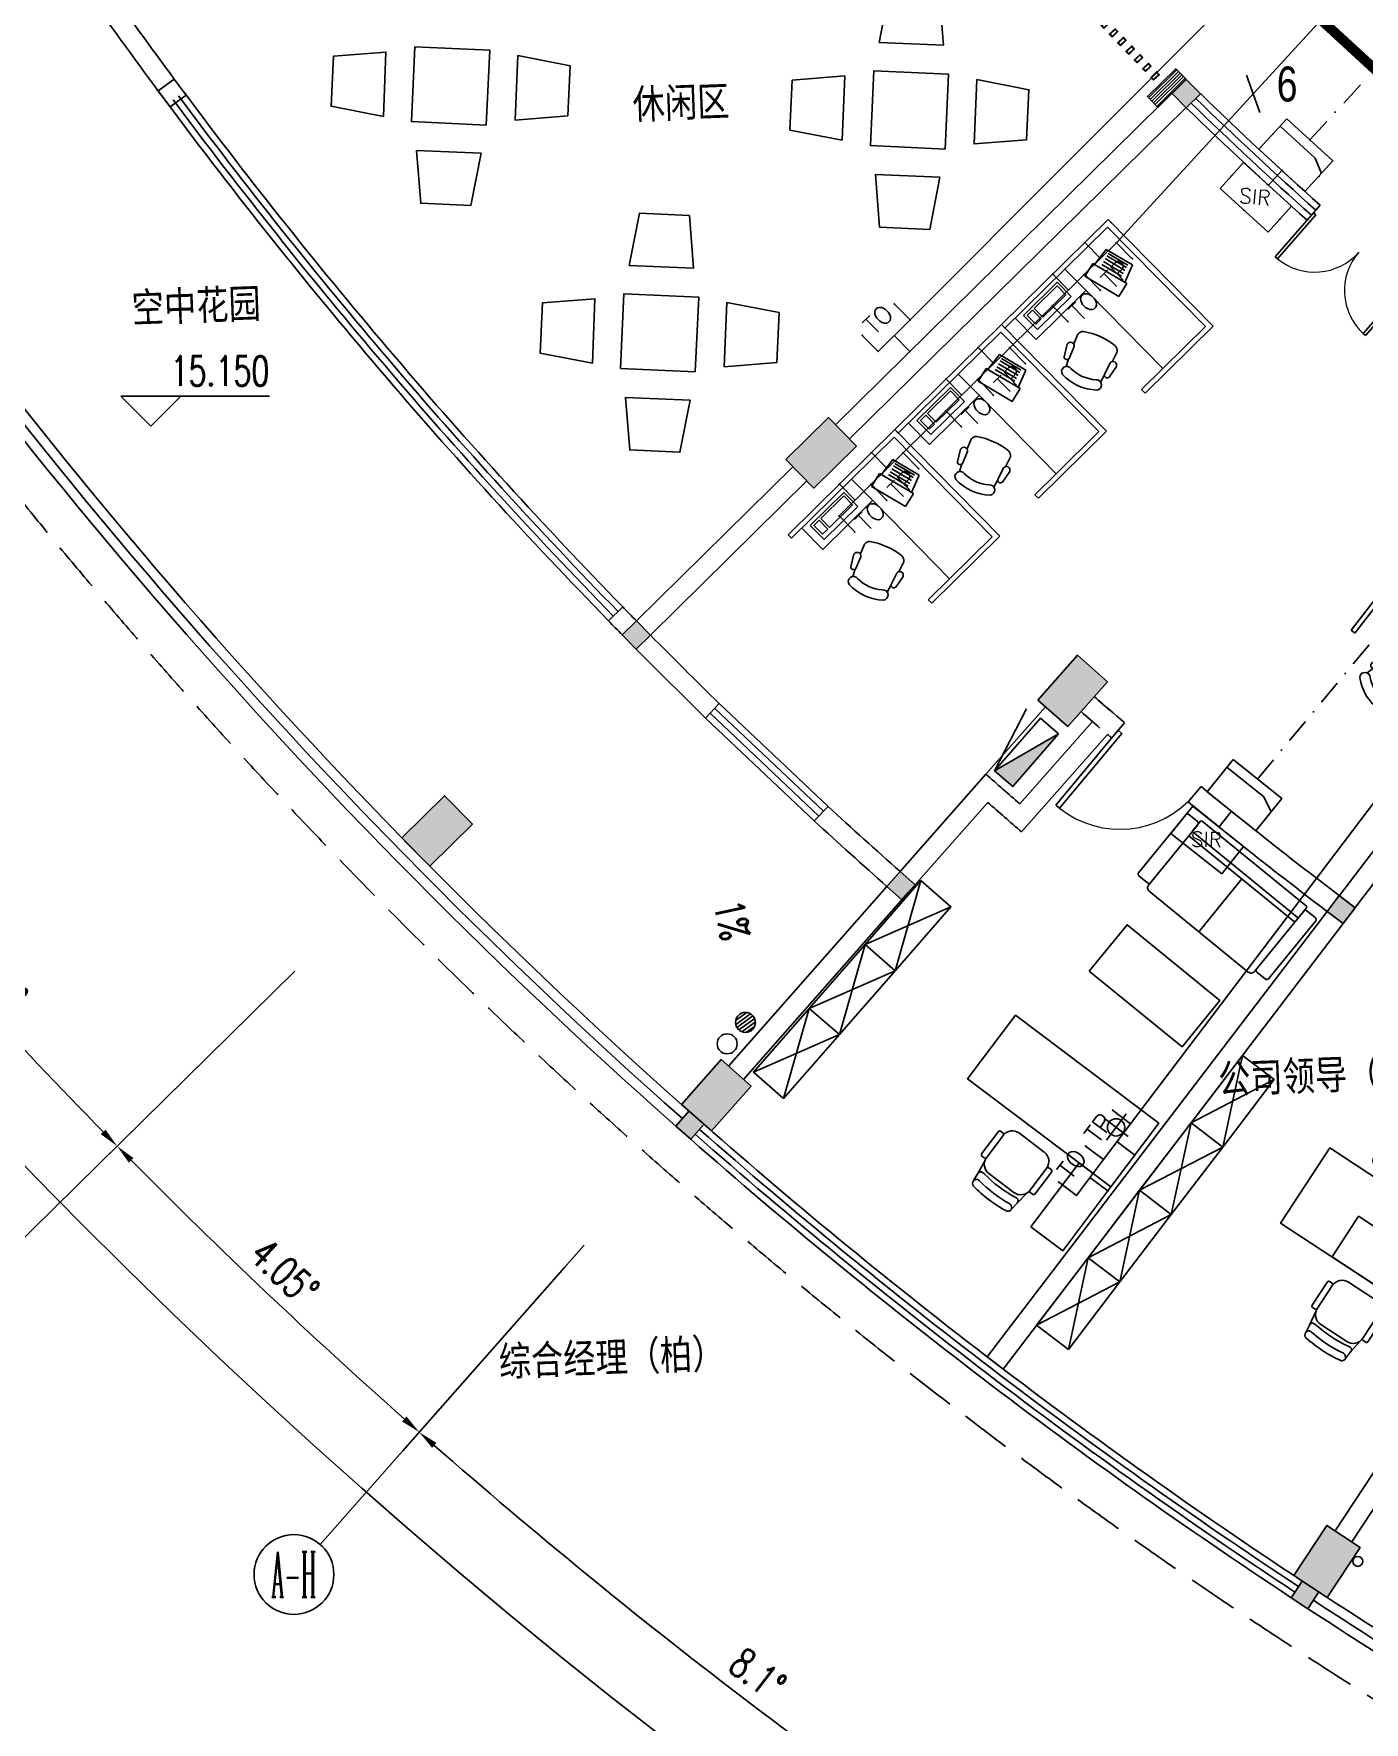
# Model space of a CAD drawing. Extents: x 13680 to 1640314, y -473492 to 65390.
# Drawn here: x 1478739 to 1492072, y -434645 to -417729 of the extents above; entities that cross this region are included whole.
import ezdxf
from ezdxf.enums import TextEntityAlignment as Align

# ---------------------------------------------------------------- set-up
doc = ezdxf.new("R2010")
doc.units = 0
doc.header["$LTSCALE"] = 1000
doc.header["$MEASUREMENT"] = 0
doc.linetypes.add('DASH', pattern=[0.35, 0.25, -0.1])
doc.linetypes.add('DASHDOT', pattern=[1, 0.5, -0.25, 0, -0.25])
for name, color, linetype in [('0-桥架', 120, 'Continuous'), ('001', 93, 'Continuous'), ('AXIS', 1, 'Continuous'), ('AXIS_TEXT', 7, 'Continuous'), ('COLUMN', 255, 'Continuous'), ('DIM-照明', 3, 'Continuous'), ('DIM_ELEV', 3, 'Continuous'), ('DIM_SYMB', 3, 'Continuous'), ('EQUIP-通讯', 6, 'Continuous'), ('HATCH', 8, 'Continuous'), ('LINE', 123, 'Continuous'), ('PUB_HATCH', 8, 'Continuous'), ('PUB_TEXT', 7, 'Continuous'), ('S-提资20140812', 6, 'Continuous'), ('S-消防器材提资', 2, 'Continuous'), ('STAIR', 2, 'Continuous'), ('TEL_TEXT', 7, 'Continuous'), ('VPIPE-雨水', 4, 'DASH'), ('WALL', 255, 'Continuous'), ('WINDOW', 2, 'Continuous'), ('WIRE-照明', 120, 'Continuous'), ('装修家具', 8, 'Continuous')]:
    doc.layers.add(name, color=color, linetype=linetype)
doc.styles.add('_HZTXT', font='txt.shx', dxfattribs={"width": 0.8, "bigfont": 'HZTXT.shx'})
doc.styles.add('_TCH_AXIS', font='COMPLEX', dxfattribs={"bigfont": 'GBCBIG'})
doc.styles.add('_TCH_DIM', font='SIMPLEX', dxfattribs={"bigfont": 'GBCBIG'})
doc.styles.add('_TCH_DIM_T3', font='SIMPLEX', dxfattribs={"width": 0.705882, "bigfont": 'GBCBIG'})
doc.styles.add('_TEL_DIM', font='SIMPLEX', dxfattribs={"width": 0.8, "height": 3.5, "bigfont": 'HZTXT'})
doc.styles.get("Standard").update_dxf_attribs({"font": 'haiwenrs.shx', "bigfont": 'hztxt.shx'})
doc.styles.add('宋体', font='', dxfattribs={"width": 0.8})
doc.styles.get('宋体').set_extended_font_data('SimSun')
doc.linetypes.add('FENCELINE1', pattern='A,0.25,-0.1,[133,ltypeshp.shx,S=0.1,R=0,X=-0.1,Y=0],-0.1,1', length=1.45)
doc.dimstyles.new('_TCH_ARROW&&100', dxfattribs={"dimtxt": 297.5, "dimasz": 200, "dimexe": 250, "dimexo": 300, "dimgap": 126.25, "dimtad": 1, "dimdec": 0, "dimzin": 0, "dimdsep": 46, "dimtxsty": '_TCH_DIM_T3', "dimcen": 0.09, "dimclrt": 7, "dimazin": 2, "dimtfac": 1, "dimtdec": 0, "dimtix": 1, "dimtmove": 2, "dimatfit": 3, "dimfxl": 1, "dimtolj": 1, "dimtzin": 0, "dimarcsym": 0})

# ---------------------------------------------------------------- blocks, each defined once
blk = doc.blocks.new('43f4f')
at = {"layer": '装修家具', "color": 4}
for points in [[(-14671, 28428), (-14217, 28887), (-14634, 29211), (-14989, 28856), (-14671, 28428)], [(-13738, 28902), (-13279, 28448), (-12956, 28865), (-13311, 29220), (-13738, 28902)], [(-13968, 27669), (-14498, 28199), (-13968, 28729), (-13437, 28199), (-13968, 27669)], [(-14197, 27496), (-14656, 27950), (-14980, 27533), (-14625, 27178), (-14197, 27496)], [(-13265, 27969), (-13719, 27510), (-13302, 27187), (-12947, 27542), (-13265, 27969)]]:
    blk.add_lwpolyline(points, dxfattribs=at)
blk = doc.blocks.new('xfx-gz')
at = {"layer": 'S-消防器材提资'}
blk.add_hatch(color=8, dxfattribs=at).paths.add_polyline_path([(0, 240), (0, 0), (700, 0)])
at = {"layer": 'S-消防器材提资', "color": 8}
for p, q in [((678, 408), (0, 240)), ((0, 240), (700, 0))]:
    blk.add_line(p, q, dxfattribs=at)
blk.add_lwpolyline([(700, 0), (700, 240), (0, 240), (0, 0)], close=True, dxfattribs=at)
blk = doc.blocks.new('yg')
at = {"layer": 'VPIPE-雨水', "linetype": 'Continuous'}
blk.add_circle((411800, 253668), 50, dxfattribs=at)
blk = doc.blocks.new('*D381')
at = {"layer": 'AXIS', "color": 0, "lineweight": -2, "transparency": 16777216}
for p, q in [((1592774, -440534), (1590911, -442126)), ((1595487, -443492), (1593741, -445211))]:
    blk.add_line(p, q, dxfattribs=at)
blk.add_arc((1635964, -403645), 59000, 220.69483, 224.35579, dxfattribs=at)
at = {"layer": 'AXIS', "color": 0, "transparency": 16777216}
for points in [[(1591206, -442137), (1591256, -442093), (1591101, -441963)], [(1593802, -444870), (1593755, -444916), (1593919, -445036)]]:
    blk.add_solid(points, dxfattribs=at)
at = {"layer": 'Defpoints', "color": 0, "transparency": 16777216}
for p in [(1635964, -403645), (1593002, -440340), (1592016, -443009), (1595700, -443282)]:
    blk.add_point(p, dxfattribs=at)
at = {"layer": 'AXIS', "color": 7, "transparency": 16777216, "insert": (1592685, -443338), "char_height": 297.5, "attachment_point": 5, "rotation": 312.5253, "style": '_TCH_DIM_T3'}
blk.add_mtext('\\A1;4.05°', dxfattribs=at)
blk = doc.blocks.new('*D382')
at = {"layer": 'AXIS', "color": 0, "lineweight": -2, "transparency": 16777216}
for p, q in [((1595487, -443492), (1593741, -445211)), ((1598402, -446252), (1596782, -448089))]:
    blk.add_line(p, q, dxfattribs=at)
blk.add_arc((1635964, -403645), 59000, 224.74423, 228.40578, dxfattribs=at)
at = {"layer": 'AXIS', "color": 0, "transparency": 16777216}
for points in [[(1594036, -445201), (1594083, -445155), (1593919, -445036)], [(1596819, -447744), (1596775, -447794), (1596947, -447902)]]:
    blk.add_solid(points, dxfattribs=at)
at = {"layer": 'Defpoints', "color": 0, "transparency": 16777216}
for p in [(1635964, -403645), (1595700, -443282), (1594906, -446015), (1598600, -446027)]:
    blk.add_point(p, dxfattribs=at)
at = {"layer": 'AXIS', "color": 7, "transparency": 16777216, "insert": (1595597, -446296), "char_height": 297.5, "attachment_point": 5, "rotation": 316.575, "style": '_TCH_DIM_T3'}
blk.add_mtext('\\A1;4.05°', dxfattribs=at)
blk = doc.blocks.new('*D383')
at = {"layer": 'AXIS', "color": 0, "lineweight": -2, "transparency": 16777216}
for p, q in [((1598402, -446252), (1596782, -448089)), ((1604780, -451119), (1603435, -453167))]:
    blk.add_line(p, q, dxfattribs=at)
blk.add_arc((1635964, -403645), 59000, 228.79422, 236.50578, dxfattribs=at)
at = {"layer": 'AXIS', "color": 0, "transparency": 16777216}
for points in [[(1597075, -448059), (1597119, -448009), (1596947, -447902)], [(1603423, -452820), (1603387, -452876), (1603572, -452958)]]:
    blk.add_solid(points, dxfattribs=at)
at = {"layer": 'Defpoints', "color": 0, "transparency": 16777216}
for p in [(1635964, -403645), (1598600, -446027), (1599075, -449691), (1604945, -450868)]:
    blk.add_point(p, dxfattribs=at)
at = {"layer": 'AXIS', "color": 7, "transparency": 16777216, "insert": (1600337, -450328), "char_height": 297.5, "attachment_point": 5, "rotation": 322.65, "style": '_TCH_DIM_T3'}
blk.add_mtext('\\A1;8.1°', dxfattribs=at)
blk = doc.blocks.new('*D388')
at = {"layer": 'AXIS', "color": 0, "lineweight": -2, "transparency": 16777216}
for p, q in [((1579164, -403645), (1575914, -403645)), ((1627079, -459746), (1626570, -462956))]:
    blk.add_line(p, q, dxfattribs=at)
blk.add_arc((1635964, -403645), 59800, 180.19165, 260.80826, dxfattribs=at)
at = {"layer": 'AXIS', "color": 0, "transparency": 16777216}
for points in [[(1576131, -403845), (1576198, -403845), (1576164, -403645)], [(1626417, -462645), (1626407, -462710), (1626610, -462709)]]:
    blk.add_solid(points, dxfattribs=at)
at = {"layer": 'Defpoints', "color": 0, "transparency": 16777216}
for p in [(1579464, -403645), (1635964, -403645), (1582682, -430794), (1627126, -459450)]:
    blk.add_point(p, dxfattribs=at)
at = {"layer": 'AXIS', "color": 7, "transparency": 16777216, "insert": (1590701, -442304), "char_height": 297.5, "attachment_point": 5, "rotation": 310.5, "style": '_TCH_DIM_T3'}
blk.add_mtext('\\A1;81°', dxfattribs=at)
blk = doc.blocks.new('*D402')
at = {"layer": 'AXIS', "color": 0, "lineweight": -2, "transparency": 16777216}
for p, q in [((1596764, -403645), (1600014, -403645)), ((1629832, -442363), (1630341, -439153))]:
    blk.add_line(p, q, dxfattribs=at)
blk.add_arc((1635964, -403645), 36200, 180.3166, 260.6833, dxfattribs=at)
at = {"layer": 'AXIS', "color": 0, "transparency": 16777216}
for points in [[(1599732, -403845), (1599798, -403845), (1599764, -403645)], [(1630109, -439335), (1630099, -439401), (1630301, -439400)]]:
    blk.add_solid(points, dxfattribs=at)
at = {"layer": 'Defpoints', "color": 0, "transparency": 16777216}
for p in [(1596464, -403645), (1635964, -403645), (1603710, -420080), (1629785, -442659)]:
    blk.add_point(p, dxfattribs=at)
at = {"layer": 'AXIS', "color": 7, "transparency": 16777216, "insert": (1608647, -426977), "char_height": 297.5, "attachment_point": 5, "rotation": 310.5, "style": '_TCH_DIM_T3'}
blk.add_mtext('\\A1;81°', dxfattribs=at)
blk = doc.blocks.new('A$C0B520725')
at = {"layer": '装修家具', "color": 8}
for p, q in [((574, 2310), (501, 2330)), ((582, 2303), (704, 2260)), ((597, 2354), (724, 2330)), ((832, 2230), (733, 2265)), ((432, 1942), (364, 1976)), ((419, 1893), (529, 1826)), ((442, 1941), (561, 1891)), ((676, 1828), (579, 1868)), ((292, 1581), (219, 1601)), ((300, 1574), (422, 1531)), ((315, 1625), (442, 1601)), ((550, 1500), (451, 1536)), ((1754, 1369), (1641, 1079)), ((1903, 1486), (1892, 1457)), ((1901, 1437), (1901, 1437)), ((2168, 1334), (1901, 1437)), ((2184, 1393), (1923, 1494)), ((2182, 1345), (2193, 1373)), ((150, 1213), (82, 1246)), ((160, 1212), (279, 1162)), ((2113, 896), (2225, 1186)), ((2320, 1247), (2189, 1320)), ((2267, 1208), (2274, 1230)), ((2394, 1208), (2320, 1247)), ((137, 1164), (247, 1097)), ((394, 1098), (297, 1139)), ((1641, 1079), (1641, 1079)), ((1684, 920), (1673, 892)), ((1682, 872), (1943, 771)), ((1701, 930), (1962, 829)), ((1704, 929), (1704, 929)), ((2118, 830), (2128, 849)), ((1963, 779), (1974, 808)), ((1996, 822), (2142, 788)), ((2142, 788), (2223, 765))]:
    blk.add_line(p, q, dxfattribs=at)
for points in [[(1123, 2572), (365, 613), (1204, 289), (1962, 2247)], [(1739, 1672), (1427, 864), (974, 1039), (1287, 1847)], [(1349, 662), (1204, 289), (1950, 0), (2095, 373)]]:
    blk.add_lwpolyline(points, close=True, dxfattribs=at)
for centre, radius, start, end in [((450, 2320), 51.9, 309.1666, 127.5841), ((771, 2022), 489, 136.1102, 181.5881), ((778, 2019), 394, 138.5626, 179.1358), ((598, 2326), 27.9, 91.0726, 236.5665), ((708, 2297), 36.8, 262.856, 65.3359), ((791, 2173), 70.3, 1.2819, 54.3409), ((158, 2259), 708, 324.6071, 353.0912), ((333, 2018), 51.9, 190.1142, 8.5317), ((438, 1914), 27.9, 81.1318, 226.6257), ((540, 1861), 36.8, 252.3624, 54.8424), ((684, 1898), 70.3, 263.3575, 316.4165), ((489, 1293), 489, 136.1102, 181.5881), ((496, 1290), 394, 138.5626, 179.1358), ((168, 1591), 51.9, 309.1666, 127.5841), ((316, 1597), 27.9, 91.0726, 236.5665), ((426, 1567), 36.8, 262.856, 65.3359), ((-124, 1530), 708, 324.6071, 353.0912), ((509, 1443), 70.3, 1.2819, 54.3409), ((1862, 1327), 117, 70.7594, 158.8492), ((1906, 1451), 15.6, 158.8492, 248.8492), ((1917, 1480), 15.6, 68.8492, 158.8492), ((2179, 1379), 15.6, 338.8492, 68.8492), ((51, 1288), 51.9, 190.1142, 8.5317), ((156, 1184), 27.9, 81.1318, 226.6257), ((1002, 1491), 1296, 330.2968, 347.4015), ((2167, 1350), 15.6, 248.8492, 338.8492), ((2116, 1228), 117, 338.8492, 65.7577), ((2304, 1218), 32.5, 61.5131, 158.7685), ((2383, 1173), 37.3, 71.5424, 170.1312), ((2382, 1168), 41.7, 349.0015, 72.8023), ((258, 1132), 36.8, 252.3624, 54.8424), ((402, 1168), 70.3, 263.3575, 316.4165), ((1750, 1037), 117, 158.8492, 246.9389), ((1081, 1462), 1296, 330.2968, 347.4015), ((1082, 1460), 1374, 338.9144, 347.4015), ((1688, 886), 15.6, 158.8492, 248.8492), ((1699, 915), 15.6, 68.8492, 158.8492), ((2004, 938), 117, 248.8492, 338.8492), ((1083, 1463), 1374, 330.2968, 338.7839), ((1949, 785), 15.6, 248.8492, 338.8492), ((1960, 814), 15.6, 338.8492, 59.8903), ((2146, 818), 30.1, 156.7185, 259.6921), ((2261, 805), 55.7, 165.1521, 226.8927), ((2242, 798), 38.4, 239.9658, 335.7013)]:
    blk.add_arc(centre, radius, start, end, dxfattribs=at)
blk = doc.blocks.new('A$C44F7551D')
at = {"layer": '装修家具', "color": 8}
for p, q in [((0, 400), (850, 0)), ((850, 400), (0, 0))]:
    blk.add_line(p, q, dxfattribs=at)
blk.add_lwpolyline([(0, 400), (0, 0), (850, 0), (850, 400)], close=True, dxfattribs=at)
blk = doc.blocks.new('A$C3ECB1412')
at = {"layer": '装修家具', "color": 8}
for p, q in [((0, 1500), (0, 0)), ((0, 1500), (0, 0)), ((1500, 1500), (0, 1500)), ((0, 1500), (50, 1500)), ((50, 1444), (50, 844)), ((50, 1444), (1450, 1444)), ((201, 1278), (496, 1355)), ((496, 1355), (567, 1176)), ((1450, 1444), (1450, 844)), ((1500, 1500), (1500, 544)), ((201, 1278), (227, 1087)), ((244, 1263), (466, 1322)), ((250, 1237), (473, 1295)), ((259, 1205), (482, 1263)), ((268, 1171), (491, 1229)), ((276, 1140), (499, 1199)), ((205, 1083), (588, 1184)), ((243, 937), (205, 1083)), ((626, 1037), (243, 937)), ((588, 1184), (626, 1037)), ((50, 844), (50, 0)), ((50, 844), (50, 0)), ((390, 844), (50, 844)), ((90, 695), (90, 223)), ((289, 695), (90, 695)), ((289, 223), (289, 695)), ((350, 144), (350, 844)), ((390, 844), (1450, 844)), ((1450, 844), (1450, 544)), ((115, 670), (115, 347)), ((239, 670), (115, 670)), ((239, 347), (239, 670)), ((1008, 635), (1043, 536)), ((1132, 400), (1108, 527)), ((1450, 544), (1500, 544)), ((115, 347), (239, 347)), ((605, 480), (646, 383)), ((719, 246), (669, 365)), ((1081, 386), (1038, 507)), ((1088, 377), (1108, 304)), ((90, 223), (289, 223)), ((239, 323), (115, 323)), ((115, 323), (115, 248)), ((115, 248), (239, 248)), ((239, 248), (239, 323)), ((671, 223), (604, 333)), ((719, 236), (753, 168)), ((0, 0), (50, 0)), ((50, 144), (350, 144))]:
    blk.add_line(p, q, dxfattribs=at)
for centre, radius, start, end in [((675, 488), 70.3, 133.4994, 186.5584), ((1036, -39), 708, 96.8246, 125.3087), ((950, 594), 70.3, 35.575, 88.634), ((1074, 512), 36.8, 24.5799, 187.0599), ((639, 344), 36.8, 35.0735, 197.5535), ((1104, 401), 27.9, 213.3494, 358.8432), ((691, 242), 27.9, 223.2902, 8.784), ((795, 137), 51.9, 81.3842, 259.8017), ((800, 575), 489, 268.3277, 313.8056), ((797, 582), 394, 270.7801, 311.3533), ((1098, 254), 51.9, 322.3317, 140.7492)]:
    blk.add_arc(centre, radius, start, end, dxfattribs=at)
blk = doc.blocks.new('A$C78CF44EF')
at = {"layer": '装修家具', "color": 8}
for p, q in [((2574, 1083), (1204, 1083)), ((1889, 1083), (1889, 401))]:
    blk.add_line(p, q, dxfattribs=at)
at = {"layer": '装修家具', "color": 4}
blk.add_line((2563, 1138), (1215, 1138), dxfattribs=at)
at = {"layer": '装修家具', "color": 4, "flags": 128}
for points in [[(1204, 478, -0.414214), (1182, 456), (1071, 456, -0.414216), (1049, 478), (1049, 1226, -0.198904), (1056, 1242, -0.198911), (1071, 1248), (1182, 1248, -0.414211), (1204, 1226, -0.414211)], [(1204, 1149), (1204, 1270, -0.198896), (1208, 1278, -0.198912), (1215, 1281), (2563, 1281, -0.414208), (2574, 1270), (2574, 1149)], [(1204, 1226), (1204, 445, 0.414215), (1248, 401), (2530, 401, 0.414214), (2574, 445), (2574, 1226)], [(2574, 1226, -0.414214), (2596, 1248), (2707, 1248, -0.198912), (2723, 1242, -0.198912), (2729, 1226), (2729, 478, -0.414218), (2707, 456), (2596, 456, -0.414216), (2574, 478, -0.414216)]]:
    blk.add_lwpolyline(points, format="xyb", dxfattribs=at)
at = {"layer": '装修家具', "color": 4}
blk.add_lwpolyline([(2489, -599), (1289, -599), (1289, 1), (2489, 1)], close=True, dxfattribs=at)
at = {"layer": '装修家具', "color": 8}
for centre, start, end in [((1215, 1149), 180, 270), ((2563, 1149), 270, 0)]:
    blk.add_arc(centre, 11, start, end, dxfattribs=at)
blk = doc.blocks.new('A$C08793CBB')
at = {"layer": 'WALL'}
h = blk.add_hatch(dxfattribs=at)
h.set_pattern_fill('ANSI31', color=8, scale=15)
h.set_pattern_definition([(45, (0, 0), (-16.83798, 16.83798), [])])
h.paths.add_polyline_path([(411, 5173), (322, 5294), (0, 5056), (89, 4935)])
h.paths.add_polyline_path([(1191, 4146), (1098, 4264), (783, 4017), (876, 3899)])
h.paths.add_polyline_path([(2001, 3142), (1905, 3257), (1598, 3002), (1693, 2886)])
h.paths.add_polyline_path([(2840, 2163), (2741, 2275), (2441, 2011), (2540, 1898)])
h.paths.add_polyline_path([(3708, 1209), (3606, 1318), (3314, 1045), (3416, 935)])
h.paths.add_polyline_path([(4604, 281), (4499, 387), (4214, 107), (4319, 0)])
for points in [[(411, 5173), (322, 5294), (0, 5056), (89, 4935)], [(1191, 4146), (1098, 4264), (783, 4017), (876, 3899)], [(2001, 3142), (1905, 3257), (1598, 3002), (1693, 2886)], [(2840, 2163), (2741, 2275), (2441, 2011), (2540, 1898)], [(3708, 1209), (3606, 1318), (3314, 1045), (3416, 935)], [(4604, 281), (4499, 387), (4214, 107), (4319, 0)]]:
    blk.add_lwpolyline(points, close=True, dxfattribs=at)
at = {"layer": 'WALL', "color": 2}
for points in [[(286, 4940), (350, 4988), (326, 5020), (262, 4972)], [(358, 4844), (422, 4893), (398, 4925), (334, 4876)], [(431, 4749), (495, 4797), (471, 4829), (407, 4781)], [(503, 4653), (567, 4701), (543, 4733), (479, 4685)], [(576, 4557), (639, 4605), (615, 4637), (551, 4589)], [(648, 4461), (712, 4510), (688, 4542), (624, 4493)], [(720, 4366), (784, 4414), (760, 4446), (696, 4398)], [(793, 4270), (857, 4318), (832, 4350), (769, 4302)], [(865, 4174), (929, 4223), (905, 4254), (841, 4206)], [(1073, 3909), (1135, 3959), (1110, 3991), (1048, 3941)], [(1148, 3816), (1210, 3866), (1185, 3897), (1123, 3847)], [(1223, 3722), (1286, 3772), (1261, 3804), (1198, 3753)], [(1298, 3629), (1361, 3679), (1336, 3710), (1273, 3660)], [(1374, 3535), (1436, 3585), (1411, 3617), (1349, 3566)], [(1449, 3442), (1511, 3492), (1486, 3523), (1424, 3473)], [(1524, 3348), (1586, 3398), (1561, 3430), (1499, 3379)], [(1599, 3255), (1662, 3305), (1637, 3336), (1574, 3286)], [(1674, 3161), (1737, 3211), (1712, 3243), (1649, 3192)], [(1890, 2902), (1951, 2954), (1925, 2985), (1864, 2933)], [(1968, 2811), (2029, 2863), (2003, 2894), (1942, 2842)], [(2046, 2720), (2107, 2772), (2081, 2802), (2020, 2750)], [(2124, 2629), (2185, 2681), (2159, 2711), (2098, 2659)], [(2202, 2537), (2263, 2589), (2237, 2620), (2176, 2568)], [(2280, 2446), (2340, 2498), (2315, 2528), (2254, 2477)], [(2358, 2355), (2418, 2407), (2392, 2437), (2332, 2385)], [(2436, 2264), (2496, 2316), (2470, 2346), (2410, 2294)], [(2513, 2172), (2574, 2224), (2548, 2255), (2487, 2203)], [(2737, 1920), (2796, 1974), (2769, 2003), (2710, 1950)], [(2817, 1831), (2876, 1885), (2850, 1914), (2790, 1861)], [(2898, 1742), (2957, 1796), (2930, 1825), (2871, 1772)], [(2978, 1653), (3038, 1707), (3011, 1737), (2951, 1683)], [(3059, 1564), (3118, 1618), (3091, 1648), (3032, 1594)], [(3139, 1475), (3199, 1529), (3172, 1559), (3113, 1505)], [(3220, 1386), (3279, 1440), (3252, 1470), (3193, 1416)], [(3301, 1298), (3360, 1351), (3333, 1381), (3274, 1327)], [(3381, 1209), (3440, 1262), (3414, 1292), (3354, 1238)], [(3611, 963), (3669, 1019), (3641, 1048), (3584, 992)], [(3695, 877), (3752, 932), (3724, 961), (3667, 906)], [(3778, 790), (3835, 846), (3808, 875), (3750, 819)], [(3861, 704), (3919, 759), (3891, 788), (3833, 733)], [(3944, 617), (4002, 673), (3974, 702), (3916, 646)], [(4027, 531), (4085, 586), (4057, 615), (4000, 560)], [(4111, 445), (4168, 500), (4141, 529), (4083, 473)], [(4194, 358), (4251, 414), (4224, 442), (4166, 387)], [(4277, 272), (4335, 327), (4307, 356), (4249, 300)]]:
    blk.add_lwpolyline(points, close=True, dxfattribs=at)
at = {"layer": 'WALL', "color": 8}
for points in [[(287, 4947), (343, 4989), (325, 5013), (269, 4971)], [(359, 4851), (415, 4894), (397, 4917), (341, 4875)], [(432, 4756), (488, 4798), (470, 4822), (414, 4780)], [(504, 4660), (560, 4702), (542, 4726), (486, 4684)], [(577, 4564), (632, 4606), (614, 4630), (558, 4588)], [(649, 4468), (705, 4511), (687, 4535), (631, 4492)], [(721, 4373), (777, 4415), (759, 4439), (703, 4397)], [(794, 4277), (850, 4319), (831, 4343), (776, 4301)], [(866, 4181), (922, 4224), (904, 4247), (848, 4205)], [(1074, 3916), (1128, 3960), (1109, 3984), (1055, 3940)], [(1149, 3823), (1203, 3867), (1185, 3890), (1130, 3846)], [(1224, 3729), (1279, 3773), (1260, 3797), (1205, 3753)], [(1299, 3636), (1354, 3680), (1335, 3703), (1280, 3659)], [(1374, 3542), (1429, 3586), (1410, 3610), (1356, 3566)], [(1450, 3449), (1504, 3493), (1485, 3516), (1431, 3472)], [(1525, 3355), (1579, 3399), (1561, 3423), (1506, 3379)], [(1600, 3262), (1655, 3306), (1636, 3329), (1581, 3285)], [(1675, 3168), (1730, 3212), (1711, 3235), (1656, 3192)], [(1891, 2909), (1944, 2955), (1924, 2978), (1871, 2932)], [(1969, 2818), (2022, 2864), (2002, 2886), (1949, 2841)], [(2046, 2727), (2100, 2772), (2080, 2795), (2027, 2750)], [(2124, 2636), (2178, 2681), (2158, 2704), (2105, 2658)], [(2202, 2544), (2256, 2590), (2236, 2613), (2183, 2567)], [(2280, 2453), (2333, 2499), (2314, 2521), (2261, 2476)], [(2358, 2362), (2411, 2407), (2392, 2430), (2339, 2385)], [(2436, 2271), (2489, 2316), (2470, 2339), (2417, 2293)], [(2514, 2179), (2567, 2225), (2548, 2248), (2494, 2202)], [(2737, 1927), (2789, 1974), (2769, 1996), (2717, 1949)], [(2817, 1838), (2869, 1885), (2849, 1907), (2797, 1860)], [(2898, 1749), (2950, 1796), (2930, 1818), (2878, 1771)], [(2979, 1660), (3030, 1707), (3010, 1729), (2958, 1682)], [(3059, 1571), (3111, 1618), (3091, 1641), (3039, 1594)], [(3140, 1482), (3192, 1529), (3172, 1552), (3120, 1505)], [(3220, 1393), (3272, 1440), (3252, 1463), (3200, 1416)], [(3301, 1305), (3353, 1352), (3333, 1374), (3281, 1327)], [(3382, 1216), (3433, 1263), (3413, 1285), (3361, 1238)], [(3611, 970), (3662, 1019), (3641, 1041), (3591, 992)], [(3695, 884), (3745, 932), (3724, 954), (3674, 906)], [(3778, 797), (3828, 846), (3808, 868), (3757, 819)], [(3861, 711), (3912, 760), (3891, 781), (3840, 733)], [(3944, 625), (3995, 673), (3974, 695), (3924, 646)], [(4028, 538), (4078, 587), (4057, 608), (4007, 560)], [(4111, 452), (4161, 500), (4140, 522), (4090, 473)], [(4194, 365), (4244, 414), (4224, 435), (4173, 387)], [(4277, 279), (4328, 327), (4307, 349), (4256, 300)]]:
    blk.add_lwpolyline(points, close=True, dxfattribs=at)
blk = doc.blocks.new('A$C4CDD4A0C')
at = {"layer": '装修家具', "color": 8}
for p, q in [((1426, 1634), (1426, 1335)), ((1264, 1482), (1593, 1482)), ((386, 1218), (386, 1188)), ((682, 1234), (402, 1234)), ((697, 1188), (697, 1218)), ((222, 1146), (139, 1139)), ((371, 1167), (222, 1146)), ((260, 1116), (258, 1094)), ((288, 1056), (288, 744)), ((685, 1173), (405, 1173)), ((682, 1172), (682, 1172)), ((794, 744), (794, 1056)), ((794, 1056), (794, 1056)), ((258, 709), (259, 686)), ((139, 663), (222, 654)), ((222, 654), (371, 633)), ((386, 612), (386, 582)), ((395, 628), (682, 628)), ((402, 566), (682, 566)), ((682, 628), (682, 628)), ((697, 582), (697, 612))]:
    blk.add_line(p, q, dxfattribs=at)
for points in [[(917, 1400), (917, 1800), (117, 1800), (117, 1400)], [(1717, 0), (1717, 1800), (917, 1800), (917, 0)]]:
    blk.add_lwpolyline(points, close=True, dxfattribs=at)
blk.add_circle((1425, 1482), 86.5, dxfattribs=at)
for centre, radius, start, end in [((402, 1218), 15.6, 90, 180), ((402, 1188), 15.6, 180, 261.0411), ((682, 1218), 15.6, 0, 90), ((682, 1188), 15.6, 270, 0), ((1453, 898), 1374, 171.4477, 179.9347), ((133, 1101), 38.4, 81.1166, 176.8521), ((118, 1087), 55.7, 6.303, 68.0435), ((1455, 900), 1296, 171.4477, 188.5523), ((230, 1117), 30.1, 357.8693, 100.843), ((1539, 901), 1296, 171.4477, 188.5523), ((405, 1056), 117, 90, 180), ((678, 1056), 117, 0, 88.0898), ((1453, 902), 1374, 180.0653, 188.5523), ((136, 705), 41.7, 190.1524, 273.9531), ((137, 700), 37.3, 272.6932, 11.282), ((227, 686), 32.5, 262.6639, 359.9194), ((405, 744), 117, 180, 266.9085), ((678, 744), 117, 271.9102, 0), ((402, 612), 15.6, 90, 180), ((402, 582), 15.6, 180, 270), ((682, 612), 15.6, 0, 90), ((682, 582), 15.6, 270, 0)]:
    blk.add_arc(centre, radius, start, end, dxfattribs=at)
blk = doc.blocks.new('_FZHK')
blk.add_lwpolyline([(-0.5, -0.5), (0.5, -0.5), (0.5, 0.5), (-0.5, 0.5)], close=True)
blk = doc.blocks.new('$DorLib2D$00000002')
for p, q in [((-0.5, 0), (-0.5, 0.4875)), ((-0.475, 0.4875), (-0.5, 0.4875)), ((-0.475, 0), (-0.475, 0.4875)), ((0.475, 0), (0.475, 0.4875)), ((0.475, 0.4875), (0.5, 0.4875)), ((0.5, 0), (0.5, 0.4875)), ((-0.5, 0), (-0.475, 0)), ((0.5, 0), (0.475, 0))]:
    blk.add_line(p, q)
at = {"lineweight": 13}
for centre, start, end in [((-0.4875, 0), 0, 88.53072), ((0.4875, 0), 91.46928, 180)]:
    blk.add_arc(centre, 0.4875, start, end, dxfattribs=at)
blk = doc.blocks.new('$TCHSYS$WIN2D')
for p, q in [((-0.5, 0.5), (0.5, 0.5)), ((-0.5, 0.5), (-0.5, -0.5)), ((0.5, 0.5), (0.5, -0.5)), ((0.5, 0.167), (-0.5, 0.167)), ((0.5, -0.167), (-0.5, -0.167)), ((-0.5, -0.5), (0.5, -0.5))]:
    blk.add_line(p, q)
blk = doc.blocks.new('$DorLib2D$00000001')
for p, q in [((0.45, 0.975), (0.5, 0.975)), ((0.45, 0), (0.45, 0.975)), ((0.5, 0), (0.5, 0.975)), ((0.5, 0), (0.45, 0))]:
    blk.add_line(p, q)
at = {"lineweight": 13}
blk.add_arc((0.475, 0), 0.975, 91.4693, 180, dxfattribs=at)
blk = doc.blocks.new('$equip$00001847')
for p, q in [((-0.5, 0.499), (-0.5, 0.999)), ((0.5, 0.999), (0.5, 0.499)), ((0.5, 0.499), (-0.5, 0.499)), ((0, 0.5), (0, 0))]:
    blk.add_line(p, q)
for p in [(-0.5, 0.999), (0.5, 0.999), (-0.5, 0.499), (0.5, 0.499), (0, 0)]:
    blk.add_point(p)
at = {"color": 7, "style": '_TEL_DIM'}
blk.add_attdef('$TEXT$', text='', height=0.4, dxfattribs=at).set_placement((0, 0.999), align=Align.MIDDLE_CENTER)
at = {"color": 7, "style": '_TEL_DIM', "flags": 1}
blk.add_attdef('A', text='', height=0.00002, dxfattribs=at).set_placement((0, 0), align=Align.MIDDLE_CENTER)
blk = doc.blocks.new('$equip$00001867')
for p, q in [((-0.5, 0.499), (-0.5, 0.999)), ((0.5, 0.999), (0.5, 0.499)), ((0.5, 0.499), (-0.5, 0.499)), ((0, 0.5), (0, 0))]:
    blk.add_line(p, q)
for p in [(-0.5, 0.999), (0.5, 0.999), (-0.5, 0.499), (0.5, 0.499), (0, 0)]:
    blk.add_point(p)
at = {"color": 7, "style": '_TEL_DIM'}
blk.add_attdef('$TEXT$', text='', height=0.4, dxfattribs=at).set_placement((0, 0.999), align=Align.MIDDLE_CENTER)
at = {"color": 7, "style": '_TEL_DIM', "flags": 1}
blk.add_attdef('A', text='', height=0.00002, dxfattribs=at).set_placement((0, 0), align=Align.MIDDLE_CENTER)
blk = doc.blocks.new('$equip$00001876')
at = {"color": 0, "linetype": 'Continuous'}
blk.add_lwpolyline([(-0.625, 0.415), (0.625, 0.415), (0.625, -0.415), (-0.625, -0.415)], close=True, dxfattribs=at)
blk.add_lwpolyline([(0.625, 0.075), (0.325, 0.215), (-0.625, 0.215)], dxfattribs=at)
for p in [(0, 0.415), (-0.625, 0), (0.625, 0), (0, -0.415)]:
    blk.add_point(p)
at = {"layer": 'TEL_TEXT', "style": '_TEL_DIM', "flags": 1}
blk.add_attdef('A', text='', height=0.00002, dxfattribs=at).set_placement((0, 0), align=Align.MIDDLE_CENTER)
blk = doc.blocks.new('$equip$00001889')
for p, q in [((-0.65, 0.35), (-0.65, -0.35)), ((0.65, 0.35), (-0.65, 0.35)), ((0.65, 0.35), (0.65, -0.35)), ((-0.65, -0.35), (0.65, -0.35))]:
    blk.add_line(p, q)
for p in [(0, 0.35), (-0.65, 0), (0.65, 0), (0, -0.35)]:
    blk.add_point(p)
at = {"color": 7, "style": '_TEL_DIM'}
blk.add_attdef('$TEXT$', text='', height=0.3, dxfattribs=at).set_placement((-0.02, -0.003), align=Align.MIDDLE_CENTER)
at = {"color": 7, "style": '_TEL_DIM', "flags": 1}
blk.add_attdef('A', text='', height=0.00002, dxfattribs=at).set_placement((0, 0), align=Align.MIDDLE_CENTER)
blk = doc.blocks.new('$TelecSys$00000095')
blk.add_line((0.4, 0.4), (-0.4, -0.4))
at = {"width": 0.8}
blk.add_attdef('N', text='', height=1, dxfattribs=at).set_placement((-0.017, 1.056), align=Align.MIDDLE)
blk = doc.blocks.new('5FX')
at = {"layer": '001'}
h = blk.add_hatch(dxfattribs=at)
h.set_pattern_fill('ANSI31', color=256, scale=20, style=0)
h.set_pattern_definition([(35.9999999, (3412834.83, -1335217.16), (18.6621817, -25.6862896), [])])
edge = h.paths.add_edge_path()
edge.add_arc((1600215.5, -443796.3), 100, 0, 360)
at = {"layer": 'PUB_HATCH', "linetype": 'ByBlock'}
for points in [[(1604775.2, -434493.1), (1604632.5, -434348.5), (1604490.2, -434489), (1604632.9, -434633.6)], [(1599261.9, -439916.1), (1599226.2, -439879.8), (1599122.1, -439773.1), (1598979.6, -439913.4), (1599119.9, -440055.9)], [(1603842.4, -440383), (1603542.4, -440118.5), (1603145.6, -440568.5), (1603445.6, -440833.1)], [(1597479.7, -441810.9), (1597199.1, -441525.8), (1596771.8, -441946.5, 0.0018248), (1597052.4, -442231.5)], [(1601915.7, -442417.2), (1601765.7, -442284.9), (1601633.4, -442434.9), (1601783.4, -442567.2)], [(1606324.8, -442647.4), (1606165.8, -442526.1), (1606044.4, -442685.1), (1606203.4, -442806.4)], [(1600271.3, -444433.6), (1599971.3, -444169.1), (1599574.5, -444619.1), (1599649.5, -444685.3), (1599517.3, -444835.3), (1599667.3, -444967.6), (1599799.6, -444817.5, 0.0004562), (1599874.8, -444883.4)], [(1606374.5, -449055.9), (1606040.2, -448836.3), (1605711, -449337.5, 0.0004562), (1605794.4, -449392.6), (1605684.6, -449559.8), (1605851.7, -449669.6), (1605961.6, -449502.5), (1606045.1, -449557.4)]]:
    blk.add_hatch(color=256, dxfattribs=at).paths.add_polyline_path(points)
h = blk.add_hatch(color=256, dxfattribs=at)
h.paths.add_polyline_path([(1601117.5, -437808.8), (1601047.4, -437737.5), (1600619.8, -438158.4), (1600689.9, -438229.7)])
h.paths.add_polyline_path([(1601257.8, -437951.3), (1601117.5, -437808.8), (1600689.9, -438229.7), (1600830.2, -438372.2)])
h.paths.add_polyline_path([(1601328, -438022.6), (1601257.8, -437951.3), (1600830.2, -438372.2), (1600900.4, -438443.5)])
at = {"layer": '001'}
for centre in [(1600215.5, -443796.3), (1600031.8, -444011)]:
    blk.add_circle(centre, 100, dxfattribs=at)
at = {"layer": 'AXIS'}
for p, q in [((1595700.4, -443281.8), (1592849.8, -446088)), ((1598600.3, -446026.6), (1595955.1, -449027))]:
    blk.add_line(p, q, dxfattribs=at)
blk.add_circle((1595690.5, -449327.1), 400, dxfattribs=at)
at = {"layer": 'DIM_ELEV'}
for p, q in [((1594257.2, -437823.9), (1593957.2, -437523.9)), ((1593957.2, -437523.9), (1595444.2, -437523.9)), ((1594257.2, -437823.9), (1594557.2, -437523.9))]:
    blk.add_line(p, q, dxfattribs=at)
at = {"layer": 'DIM_SYMB'}
blk.add_lwpolyline([(1599711.7, -442275.9, 0, 0, 0), (1599878.5, -443031.3, 80, 0, 0), (1599943.2, -443324.2, 0, 0, 0)], format="xyseb", dxfattribs=at)
at = {"layer": 'LINE', "linetype": 'DASH', "ltscale": 2}
for radius, start, end in [(55400, 179.17262, 261.82632), (40400, 178.86539, 262.13356)]:
    blk.add_arc((1635964.4, -403645.3), radius, start, end, dxfattribs=at)
at = {"layer": 'LINE', "linetype": 'ByBlock', "ltscale": 2}
blk.add_arc((1635966.1, -403647.3), 54800, 236.90654, 244.58845, dxfattribs=at)
at = {"layer": 'STAIR'}
for p, q in [((1599799.5, -444817.5), (1599667.3, -444967.5)), ((1605794.4, -449392.6), (1605684.6, -449559.7))]:
    blk.add_line(p, q, dxfattribs=at)
at = {"layer": 'WALL'}
for p, q in [((1604609.4, -434371.3), (1601117.5, -437808.8)), ((1594425.6, -434593.1), (1594425.8, -434593)), ((1604630.5, -434631.2), (1601257.8, -437951.3)), ((1600689.9, -438229.7), (1599122.2, -439773)), ((1600830.2, -438372.2), (1599262.5, -439915.5)), ((1598986.5, -439634.1), (1598843.2, -439773.6)), ((1599815.9, -440746.9), (1599953.4, -440601.6)), ((1603691.7, -440780.8), (1602963.8, -441606.4)), ((1603885.6, -440947), (1604013.8, -440793.5)), ((1603843.5, -440911.1), (1602982.7, -441887.4)), ((1602625.5, -441309.7), (1601765.8, -442284.8)), ((1604781.3, -441434.6), (1604653.1, -441588.1)), ((1601042.8, -441632.7), (1600905.3, -441778)), ((1602643.2, -441592), (1601849.6, -442492.2)), ((1601633.4, -442435), (1600046.3, -444235.2)), ((1601849.6, -442492.2), (1600196.3, -444367.5)), ((1606094.1, -442620), (1606165.7, -442526)), ((1606165.7, -442526), (1606094.1, -442620)), ((1599649.5, -444685.3), (1599517.3, -444835.3)), ((1599667.3, -444967.6), (1599517.3, -444835.3)), ((1599799.5, -444817.5), (1599667.3, -444967.6)), ((1606123.8, -448891.2), (1607441.5, -446885.2)), ((1606291, -449001), (1607608.3, -446995.6)), ((1605684.6, -449559.8), (1605794.4, -449392.7)), ((1605684.6, -449559.8), (1605851.7, -449669.6)), ((1605851.7, -449669.6), (1605961.6, -449502.5))]:
    blk.add_line(p, q, dxfattribs=at)
at = {"layer": 'WALL', "linetype": 'ByBlock'}
for p, q in [((1609191, -438562.3), (1606157.5, -442536.9)), ((1609350, -438683.6), (1606316.5, -442658.3)), ((1606325, -442647.1), (1606324.8, -442647.4)), ((1606044.4, -442685.1), (1602638.6, -447147.5)), ((1606203.4, -442806.4), (1602797.6, -447268.8)), ((1602797.6, -447268.8), (1602638.6, -447147.5))]:
    blk.add_line(p, q, dxfattribs=at)
at = {"layer": 'WALL', "color": 4, "linetype": 'ByBlock'}
blk.add_line((1602625.5, -441309.7), (1603220.6, -440634.7), dxfattribs=at)
at = {"layer": 'WALL'}
for centre, radius, start, end in [((1635964.4, -403645.3), 51600, 215.16857, 216.5105), ((1635964.4, -403645.3), 51800, 215.16536, 216.62121), ((1635964.4, -403645.3), 51800, 216.62121, 216.68735), ((1635964.4, -403645.3), 51800, 224.22335, 224.4394), ((1635964.4, -403645.3), 51600, 224.22335, 224.43897), ((1635964.4, -403645.3), 51600, 224.66105, 225.74219), ((1635964.4, -403645.3), 51800, 224.66062, 225.7454), ((1635806.2, -403507.5), 49000, 229.07776, 229.54701), ((1635806.2, -403507.5), 49000, 229.07921, 229.36997), ((1635964.4, -403645.3), 49200, 228.83291, 229.12512), ((1635806.2, -403507.5), 49200, 229.07726, 229.25195), ((1635806.2, -403507.5), 49200, 229.48488, 229.54939), ((1635964.4, -403645.3), 50300, 228.48609, 228.99868), ((1635806.2, -403507.5), 49000, 230.71633, 232.7775), ((1635964.4, -403645.3), 51600, 227.40782, 228.48896), ((1635964.4, -403645.3), 50500, 228.71346, 229.22403), ((1635806.2, -403507.5), 49200, 230.71396, 232.77765), ((1635964.4, -403645.3), 51800, 227.40461, 228.48935), ((1635806.2, -403507.5), 49000, 232.7775, 232.77791), ((1635893.1, -403573.7), 49000, 232.65, 232.65015), ((1635893.1, -403573.7), 49000, 232.65015, 232.88402), ((1635806.2, -403507.5), 49000, 232.77791, 232.88439)]:
    blk.add_arc(centre, radius, start, end, dxfattribs=at)
at = {"layer": 'WINDOW'}
for p, q in [((1604630.5, -434631.2), (1604630.4, -434631.3)), ((1605843.5, -435760.9), (1605975, -435610.1))]:
    blk.add_line(p, q, dxfattribs=at)
for centre, radius, start, end in [((1635964.4, -403645.3), 40800, 179.43829, 261.56064), ((1635964.4, -403645.3), 40933, 179.62629, 261.37265), ((1635964.4, -403645.3), 40867, 179.53315, 261.46579), ((1635964.4, -403645.3), 41000, 179.72053, 261.27841), ((1635942.9, -403663.7), 54971.6, 212.50006, 228.49994), ((1635964.4, -403645.3), 54800, 212.60911, 228.39089), ((1635964.4, -403645.3), 51733.3, 216.68735, 224.22335), ((1635964.4, -403645.3), 51666.7, 216.68735, 224.22335), ((1635964.4, -403645.3), 51600, 216.68735, 224.22335), ((1635216.6, -403000.8), 43866.7, 225.97007, 228.11776), ((1635216.6, -403000.8), 43800, 225.97005, 228.11657), ((1635964.4, -403645.3), 51800, 216.68735, 224.22335), ((1635216.6, -403000.8), 44000, 225.96158, 225.96598), ((1635216.6, -403000.8), 44000, 225.96598, 228.12014), ((1635216.6, -403000.8), 43933.3, 225.96802, 228.11895), ((1635964.4, -403645.3), 54867, 228.70443, 236.59557), ((1635964.4, -403645.3), 54800, 228.70455, 236.59545), ((1635964.4, -403645.3), 55000, 228.70417, 236.59583), ((1635964.4, -403645.3), 54933, 228.7043, 236.5957), ((1635943.3, -403677.5), 54961.6, 236.8042, 244.70136)]:
    blk.add_arc(centre, radius, start, end, dxfattribs=at)
at = {"layer": 'WINDOW', "linetype": 'FENCELINE1', "ltscale": 0.5}
for centre, radius, start, end in [((1635942.9, -403663.7), 54871.6, 212.50006, 228.49994), ((1635947.6, -403680.8), 54860.8, 236.79877, 244.69568)]:
    blk.add_arc(centre, radius, start, end, dxfattribs=at)
at = {"xscale": -1, "rotation": 35.54916108961313}
blk.add_blockref('A$C0B520725', (1608480.6, -446493.6), dxfattribs=at)
at = {"layer": 'COLUMN', "linetype": 'ByBlock'}
for p, xscale, yscale, zscale, rotation in [((1594470.6, -434485.2), 199.9999999999777, 199.9999999999777, 199.9999999999777, 306.4499785940051), ((1604632.7, -434491.1), 203.1698447520733, 200.0180073274046, 200.0180073274046, 314.6220968541998), ((1599121, -439914.5), 199.9999999999695, 199.9999999999695, 199.9999999999695, 314.5500109329818), ((1601774.6, -442426.1), 200.0000000000064, 200.0000000000064, 200.0000000000064, 318.5999999422465), ((1606184.6, -442666.2), 200.0000000000257, 200.0000000000257, 200.0000000000257, 322.649999942974)]:
    blk.add_blockref('_FZHK', p, dxfattribs=dict(at, xscale=xscale, yscale=yscale, zscale=zscale, rotation=rotation))
at = {"layer": 'COLUMN'}
for p, xscale, yscale, zscale, rotation in [((1600973.9, -438090.5), 400.0000000001023, 599.9999999999887, 599.9999999999887, 314.5500109330056), ((1603494, -440475.8), 399.99999999981, 599.9999999999897, 599.9999999999897, 318.5999999422542), ((1597125.6, -441878.8), 399.9999999999363, 599.9999999998229, 599.9999999998229, 314.5500109330291), ((1599922.9, -444526.4), 400.0000000000513, 600.0000000001643, 600.0000000001643, 318.5999999422402), ((1606042.7, -449196.8), 400.0000000000897, 599.9999999999733, 599.9999999999733, 326.6999999422658)]:
    blk.add_blockref('_FZHK', p, dxfattribs=dict(at, xscale=xscale, yscale=yscale, zscale=zscale, rotation=rotation))
at = {"layer": 'HATCH'}
blk.add_blockref('yg', (1194551.7, -702863.5), dxfattribs=at)
at = {"layer": 'S-提资20140812', "rotation": 48.84468583854747}
blk.add_blockref('xfx-gz', (1602893.2, -441433.5), dxfattribs=at)
at = {"layer": 'WALL'}
blk.add_blockref('A$C08793CBB', (1600028.7, -434629.1), dxfattribs=at)
at = {"layer": 'WINDOW'}
for name, p, xscale, yscale, zscale, rotation in [('$DorLib2D$00000002', (1606361.4, -436079.9), -1200, -1200, -1200, 318.9014683868518), ('$DorLib2D$00000001', (1604333.5, -441190.8), -1000, -1000, -1000, 320.1316726589629)]:
    blk.add_blockref(name, p, dxfattribs=dict(at, xscale=xscale, yscale=yscale, zscale=zscale, rotation=rotation))
at = {"layer": 'WINDOW', "linetype": 'ByBlock', "xscale": 1500, "yscale": 200, "zscale": 1500, "rotation": 316.575005439002}
blk.add_blockref('$TCHSYS$WIN2D', (1600429.4, -441189.8), dxfattribs=at)
at = {"layer": '装修家具', "linetype": 'ByBlock', "rotation": 42.37384208011546}
for p in [(1626585, -445833.6), (1631182.8, -446073.3), (1628679.2, -448305.8)]:
    blk.add_blockref('43f4f', p, dxfattribs=at)
at = {"layer": '装修家具', "color": 8}
for name, p, rotation in [('A$C3ECB1412', (1602779.7, -436805.5), 314.5500109329836), ('A$C3ECB1412', (1601710.7, -437857.8), 314.5500109329836), ('A$C3ECB1412', (1600641.8, -438910.1), 314.5500109329836), ('A$C44F7551D', (1604998.2, -445044.9), 52.6484106411577), ('A$C44F7551D', (1604482.5, -445720.6), 52.6484106411577), ('A$C44F7551D', (1603966.8, -446396.3), 52.6484106411577), ('A$C44F7551D', (1603451.1, -447072), 52.6484106411577)]:
    blk.add_blockref(name, p, dxfattribs=dict(at, rotation=rotation))
at = {"layer": '装修家具', "color": 8, "xscale": -1}
for name, p, rotation in [('A$C3ECB1412', (1607135, -441215.2), 322.1731237594392), ('A$C44F7551D', (1601414.2, -443015.2), 228.8936265021705), ('A$C44F7551D', (1600855.4, -443655.7), 228.8936265021705), ('A$C44F7551D', (1600296.5, -444296.1), 228.8936265021705), ('A$C4CDD4A0C', (1601888, -445093.5), 232.9835315589419)]:
    blk.add_blockref(name, p, dxfattribs=dict(at, rotation=rotation))
at = {"layer": '装修家具', "linetype": 'ByBlock', "xscale": -1, "rotation": 320.7980073883344}
blk.add_blockref('A$C78CF44EF', (1605967.9, -444392.5), dxfattribs=at)
at = {"layer": 'AXIS_TEXT', "style": '_TCH_AXIS', "width": 0.313433}
blk.add_text('A-H', height=452.55, dxfattribs=at).set_placement((1595464.3, -449553.4), (1595916.8, -449553.4), align=Align.FIT)
at = {"layer": 'PUB_TEXT', "linetype": 'ByBlock', "style": '宋体', "width": 0.8}
for s, p in [('休闲区', (1599090.4, -434747.2)), ('空中花园', (1594071.1, -436786.5)), ('公司领导（李）', (1604957.5, -444511)), ('综合经理（柏）', (1597749, -447341.1))]:
    blk.add_text(s, height=296.2, rotation=2.1906, dxfattribs=at).set_placement(p)
at = {"layer": 'PUB_TEXT', "style": '_TCH_DIM', "width": 0.705882}
blk.add_text('15.150', height=297.5, dxfattribs=at).set_placement((1594454.2, -437418.9))
blk.add_text('1%', height=297.5, rotation=282.45356, dxfattribs=at).set_placement((1599893.3, -442611.4))
at = {"layer": 'WALL', "color": 2, "style": '_HZTXT', "width": 0.8, "flags": 8}
blk.add_attdef('北', text='', height=500, rotation=8, dxfattribs=at).set_placement((1578097.3, -399276.5), align=Align.MIDDLE)
at = {"layer": 'AXIS'}
for base, p1, p2, picture, middle in [((1582682.2, -430793.9), (1579464.4, -403645.3), (1627125.8, -459449.7), '*D388', (1590701.2, -442303.7)), ((1592016, -443009.4), (1593001.9, -440339.6), (1595700.4, -443281.8), '*D381', (1592685.3, -443338.5)), ((1594905.6, -446014.8), (1595700.4, -443281.8), (1598600.3, -446026.6), '*D382', (1595596.6, -446295.8)), ((1603710, -420079.8), (1596464.4, -403645.3), (1629785.2, -442659), '*D402', (1608646.8, -426976.7)), ((1599075.1, -449690.7), (1598600.3, -446026.6), (1604944.6, -450868.4), '*D383', (1600337, -450328.4))]:
    dim = blk.add_angular_dim_3p(base=base, center=(1635964.4, -403645.3), p1=p1, p2=p2, dimstyle='_TCH_ARROW&&100', dxfattribs=at)
    dim.commit()
    dim.dimension.update_dxf_attribs({"geometry": picture, "text_midpoint": middle})

msp = doc.modelspace()

# ---------------------------------------------------------------- linework, layer by layer
at = {"layer": '0-桥架', "color": 120, "const_width": 100}
msp.add_lwpolyline([(1478858.151, -392146.884), (1480571.16, -399375.901), (1482992.648, -406232.666), (1489010.113, -415171.942), (1495277, -420935.87), (1501478.447, -425151.137), (1509750.267, -428572.371)], dxfattribs=at)
at = {"layer": 'WIRE-照明'}
for p, q in [((1487520.278, -420595.686), (1491054.844, -417052.57)), ((1489588.406, -419822.956), (1491640.786, -417591.486)), ((1491247.122, -419098.172), (1491110.991, -419246.308)), ((1488519.448, -420875.254), (1488947.031, -420454.335)), ((1487450.49, -421927.551), (1487878.074, -421506.632)), ((1489729.805, -428648.371), (1492880.16, -424489.64)), ((1490742.627, -425519.142), (1490616.56, -425675.933))]:
    msp.add_line(p, q, dxfattribs=at)
at = {"layer": 'WIRE-照明', "linetype": 'DASHDOT', "ltscale": 0.5}
for p, q in [((1491527.726, -418792.417), (1492177.908, -418085.5)), ((1491002.457, -425195.548), (1494862.608, -420554.735))]:
    msp.add_line(p, q, dxfattribs=at)

# ---------------------------------------------------------------- block references
msp.add_blockref('5FX', (-114344.346, 16162.546))
at = {"layer": 'DIM-照明'}
ref = msp.add_blockref('$TelecSys$00000095', (1490959.496, -418332.225), dxfattribs=dict(at, xscale=350, yscale=350, zscale=350, rotation=64.6178086271589))
ref.add_attrib('N', '6', dxfattribs={"layer": '0', "color": 7, "height": 350, "width": 0.8}).set_placement((1491298.996, -418232.47), align=Align.MIDDLE)
at = {"layer": 'EQUIP-通讯', "xscale": 499.9999999999027, "yscale": 499.9999999999027, "zscale": 499.9999999999027}
for p, rotation in [((1491387.424, -418945.295), 317.4561519794745), ((1490872.542, -425357.345), 321.2373032006483)]:
    msp.add_blockref('$equip$00001876', p, dxfattribs=dict(at, rotation=rotation))
at = {"layer": 'EQUIP-通讯'}
ref = msp.add_blockref('$equip$00001889', (1490984.654, -419368.556), dxfattribs=dict(at, xscale=499.9999999999895, yscale=499.9999999999895, zscale=499.9999999999895, rotation=317.7526587654301))
ref.add_attrib('$TEXT$', 'SIR', dxfattribs={"layer": '0', "color": 7, "height": 150, "rotation": 354.9117432, "style": '_TEL_DIM'}).set_placement((1490976.189, -419362.995), align=Align.MIDDLE_CENTER)
ref = msp.add_blockref('$equip$00001867', (1489270.533, -419820.778), dxfattribs=dict(at, xscale=-450.0000000000001, yscale=450.0000000000001, zscale=450.0000000000001, rotation=224.5500109331059))
ref.add_attrib('$TEXT$', 'TP', dxfattribs={"layer": '0', "color": 7, "height": 180, "rotation": 44.5500109, "style": '_TEL_DIM'}).set_placement((1489585.907, -420141.145), align=Align.MIDDLE_CENTER)
ref = msp.add_blockref('$equip$00001847', (1488949.845, -420136.467), dxfattribs=dict(at, xscale=-450.0000000000001, yscale=450.0000000000001, zscale=450.0000000000001, rotation=224.5500109331059))
ref.add_attrib('$TEXT$', 'TO', dxfattribs={"layer": '0', "color": 7, "height": 180, "rotation": 44.5500109, "style": '_TEL_DIM'}).set_placement((1489265.219, -420456.834), align=Align.MIDDLE_CENTER)
for name, p, xscale, yscale, zscale, rotation, values in [('$equip$00001847', (1487517.464, -420913.554), 450, 450, 450, 44.55001093296044, {'$TEXT$': 'TO'}), ('$equip$00001867', (1489773.64, -428963.215), 450.0000000000001, 450.0000000000001, 450.0000000000001, 52.98353155891608, {'$TEXT$': 'TP'}), ('$equip$00001847', (1489502.72, -429322.523), 450.0000000000001, 450.0000000000001, 450.0000000000001, 52.98353155891608, {'$TEXT$': 'TO'})]:
    msp.add_blockref(name, p, dxfattribs=dict(at, xscale=xscale, yscale=yscale, zscale=zscale, rotation=rotation)).add_auto_attribs(values)
ref = msp.add_blockref('$equip$00001867', (1488201.575, -420873.075), dxfattribs=dict(at, xscale=-450.0000000000001, yscale=450.0000000000001, zscale=450.0000000000001, rotation=224.5500109331059))
ref.add_attrib('$TEXT$', 'TP', dxfattribs={"layer": '0', "color": 7, "height": 180, "rotation": 44.5500109, "style": '_TEL_DIM'}).set_placement((1488516.949, -421193.442), align=Align.MIDDLE_CENTER)
ref = msp.add_blockref('$equip$00001847', (1487880.888, -421188.764), dxfattribs=dict(at, xscale=-450.0000000000001, yscale=450.0000000000001, zscale=450.0000000000001, rotation=224.5500109331059))
ref.add_attrib('$TEXT$', 'TO', dxfattribs={"layer": '0', "color": 7, "height": 180, "rotation": 44.5500109, "style": '_TEL_DIM'}).set_placement((1488196.262, -421509.131), align=Align.MIDDLE_CENTER)
ref = msp.add_blockref('$equip$00001867', (1487132.618, -421925.372), dxfattribs=dict(at, xscale=-450.0000000000001, yscale=450.0000000000001, zscale=450.0000000000001, rotation=224.5500109331059))
ref.add_attrib('$TEXT$', 'TP', dxfattribs={"layer": '0', "color": 7, "height": 180, "rotation": 44.5500109, "style": '_TEL_DIM'}).set_placement((1487447.991, -422245.739), align=Align.MIDDLE_CENTER)
ref = msp.add_blockref('$equip$00001847', (1486811.93, -422241.062), dxfattribs=dict(at, xscale=-450.0000000000001, yscale=450.0000000000001, zscale=450.0000000000001, rotation=224.5500109331059))
ref.add_attrib('$TEXT$', 'TO', dxfattribs={"layer": '0', "color": 7, "height": 180, "rotation": 44.5500109, "style": '_TEL_DIM'}).set_placement((1487127.304, -422561.429), align=Align.MIDDLE_CENTER)
ref = msp.add_blockref('$equip$00001889', (1490498.56, -425806.246), dxfattribs=dict(at, xscale=499.9999999999894, yscale=499.9999999999894, zscale=499.9999999999894, rotation=321.533809986604))
ref.add_attrib('$TEXT$', 'SIR', dxfattribs={"layer": '0', "color": 7, "height": 150, "rotation": 358.6928945, "style": '_TEL_DIM'}).set_placement((1490489.747, -425801.256), align=Align.MIDDLE_CENTER)

doc.saveas('drawing.dxf')
